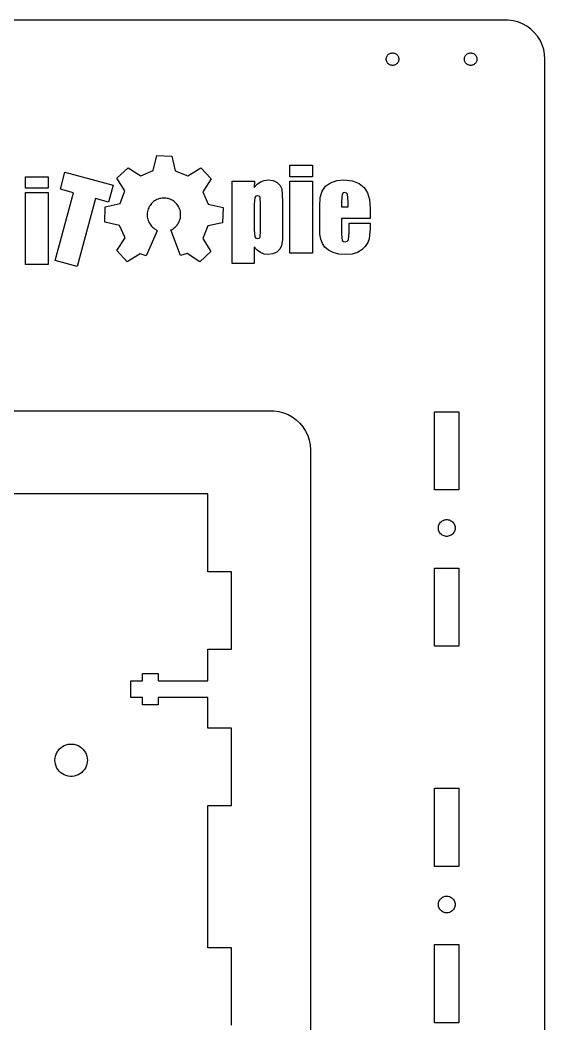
# Model space of a CAD drawing. Header units: metres. Extents: x -400 to 400, y -76 to 435.
# Drawn here: x 265.7 to 400, y 178.1 to 435 of the extents above; entities that cross this region are included whole.
import ezdxf

# ---------------------------------------------------------------- set-up
doc = ezdxf.new("R2010")
doc.units = ezdxf.units.M

msp = doc.modelspace()

# ---------------------------------------------------------------- linework, layer by layer
for p, q in [((390, 435), (20, 435)), ((390, 434.98), (390, 435)), ((390.628, 434.98), (390, 434.98)), ((391.874, 434.823), (390.628, 434.98)), ((393.09, 434.511), (391.874, 434.823)), ((394.258, 434.048), (393.09, 434.511)), ((395.358, 433.443), (394.258, 434.048)), ((396.374, 432.705), (395.358, 433.443)), ((397.29, 431.845), (396.374, 432.705)), ((398.09, 430.878), (397.29, 431.845)), ((398.763, 429.818), (398.09, 430.878)), ((399.298, 428.681), (398.763, 429.818)), ((360.319, 426.448), (360.506, 426.522)), ((360.506, 426.522), (360.7, 426.572)), ((360.7, 426.572), (360.9, 426.597)), ((360.9, 426.597), (361.1, 426.597)), ((361.1, 426.597), (361.3, 426.572)), ((361.3, 426.572), (361.494, 426.522)), ((361.494, 426.522), (361.681, 426.448)), ((380.319, 426.448), (380.506, 426.522)), ((380.506, 426.522), (380.7, 426.572)), ((380.7, 426.572), (380.9, 426.597)), ((380.9, 426.597), (381.1, 426.597)), ((381.1, 426.597), (381.3, 426.572)), ((381.3, 426.572), (381.494, 426.522)), ((381.494, 426.522), (381.681, 426.448)), ((399.686, 427.487), (399.298, 428.681)), ((399.921, 426.253), (399.686, 427.487)), ((359.4, 425), (359.413, 425.201)), ((359.413, 424.799), (359.4, 425)), ((359.413, 425.201), (359.45, 425.398)), ((359.45, 424.602), (359.413, 424.799)), ((359.45, 425.398), (359.512, 425.589)), ((359.512, 424.411), (359.45, 424.602)), ((359.512, 425.589), (359.598, 425.771)), ((359.598, 424.229), (359.512, 424.411)), ((359.598, 425.771), (359.706, 425.94)), ((359.706, 424.06), (359.598, 424.229)), ((359.706, 425.94), (359.834, 426.095)), ((359.834, 423.905), (359.706, 424.06)), ((359.834, 426.095), (359.98, 426.233)), ((359.98, 426.233), (360.143, 426.351)), ((360.143, 426.351), (360.319, 426.448)), ((361.681, 426.448), (361.857, 426.351)), ((361.857, 426.351), (362.02, 426.233)), ((362.02, 426.233), (362.166, 426.095)), ((362.166, 426.095), (362.294, 425.94)), ((362.294, 424.06), (362.166, 423.905)), ((362.294, 425.94), (362.402, 425.771)), ((362.402, 424.229), (362.294, 424.06)), ((362.402, 425.771), (362.488, 425.589)), ((362.488, 424.411), (362.402, 424.229)), ((362.488, 425.589), (362.55, 425.398)), ((362.55, 424.602), (362.488, 424.411)), ((362.55, 425.398), (362.587, 425.201)), ((362.587, 424.799), (362.55, 424.602)), ((362.587, 425.201), (362.6, 425)), ((362.6, 425), (362.587, 424.799)), ((379.4, 425), (379.413, 425.201)), ((379.413, 424.799), (379.4, 425)), ((379.413, 425.201), (379.45, 425.398)), ((379.45, 424.602), (379.413, 424.799)), ((379.45, 425.398), (379.512, 425.589)), ((379.512, 424.411), (379.45, 424.602)), ((379.512, 425.589), (379.598, 425.771)), ((379.598, 424.229), (379.512, 424.411)), ((379.598, 425.771), (379.706, 425.94)), ((379.706, 424.06), (379.598, 424.229)), ((379.706, 425.94), (379.834, 426.095)), ((379.834, 423.905), (379.706, 424.06)), ((379.834, 426.095), (379.98, 426.233)), ((379.98, 426.233), (380.143, 426.351)), ((380.143, 426.351), (380.319, 426.448)), ((381.681, 426.448), (381.857, 426.351)), ((381.857, 426.351), (382.02, 426.233)), ((382.02, 426.233), (382.166, 426.095)), ((382.166, 426.095), (382.294, 425.94)), ((382.294, 424.06), (382.166, 423.905)), ((382.294, 425.94), (382.402, 425.771)), ((382.402, 424.229), (382.294, 424.06)), ((382.402, 425.771), (382.488, 425.589)), ((382.488, 424.411), (382.402, 424.229)), ((382.488, 425.589), (382.55, 425.398)), ((382.55, 424.602), (382.488, 424.411)), ((382.55, 425.398), (382.587, 425.201)), ((382.587, 424.799), (382.55, 424.602)), ((382.587, 425.201), (382.6, 425)), ((382.6, 425), (382.587, 424.799)), ((400, 425), (399.921, 426.253)), ((400, 6), (400, 425)), ((359.98, 423.767), (359.834, 423.905)), ((360.143, 423.649), (359.98, 423.767)), ((360.319, 423.552), (360.143, 423.649)), ((360.506, 423.478), (360.319, 423.552)), ((360.7, 423.428), (360.506, 423.478)), ((360.9, 423.403), (360.7, 423.428)), ((361.1, 423.403), (360.9, 423.403)), ((361.3, 423.428), (361.1, 423.403)), ((361.494, 423.478), (361.3, 423.428)), ((361.681, 423.552), (361.494, 423.478)), ((361.857, 423.649), (361.681, 423.552)), ((362.02, 423.767), (361.857, 423.649)), ((362.166, 423.905), (362.02, 423.767)), ((379.98, 423.767), (379.834, 423.905)), ((380.143, 423.649), (379.98, 423.767)), ((380.319, 423.552), (380.143, 423.649)), ((380.506, 423.478), (380.319, 423.552)), ((380.7, 423.428), (380.506, 423.478)), ((380.9, 423.403), (380.7, 423.428)), ((381.1, 423.403), (380.9, 423.403)), ((381.3, 423.428), (381.1, 423.403)), ((381.494, 423.478), (381.3, 423.428)), ((381.681, 423.552), (381.494, 423.478)), ((381.857, 423.649), (381.681, 423.552)), ((382.02, 423.767), (381.857, 423.649)), ((382.166, 423.905), (382.02, 423.767)), ((299.754, 396.532), (300.648, 400.325)), ((300.648, 400.325), (304.545, 400.167)), ((304.545, 400.167), (305.363, 396.388)), ((275.991, 391.704), (277.157, 396.053)), ((277.157, 396.053), (289.507, 392.744)), ((290.474, 394.576), (293.341, 397.22)), ((293.341, 397.22), (296.592, 395.126)), ((296.592, 395.126), (299.754, 396.532)), ((305.363, 396.388), (308.592, 395.146)), ((308.592, 395.146), (311.906, 397.196)), ((311.906, 397.196), (314.551, 394.328)), ((334.73, 394.89), (334.73, 397.823)), ((334.73, 397.823), (340.511, 397.823)), ((340.511, 397.823), (340.511, 394.89)), ((267.115, 391.965), (267.115, 394.897)), ((267.115, 394.897), (272.897, 394.897)), ((272.897, 394.897), (272.897, 391.965)), ((292.524, 391.262), (290.474, 394.576)), ((314.551, 394.328), (312.457, 391.078)), ((319.957, 372.696), (319.957, 393.764)), ((319.957, 393.764), (325.669, 393.764)), ((325.669, 393.764), (325.572, 392.135)), ((326.36, 392.998), (327.226, 393.611)), ((327.226, 393.611), (328.171, 393.977)), ((328.171, 393.977), (329.199, 394.098)), ((329.199, 394.098), (330.417, 393.922)), ((330.417, 393.922), (331.457, 393.396)), ((331.457, 393.396), (332.23, 392.641)), ((340.511, 394.89), (334.73, 394.89)), ((334.73, 375.323), (334.73, 393.764)), ((334.73, 393.764), (340.511, 393.764)), ((340.511, 393.764), (340.511, 375.323)), ((343.875, 392.448), (345.153, 393.355)), ((345.153, 393.355), (346.751, 393.912)), ((346.751, 393.912), (348.572, 394.098)), ((348.572, 394.098), (350.728, 393.874)), ((350.728, 393.874), (352.47, 393.202)), ((352.47, 393.202), (353.777, 392.159)), ((272.897, 391.965), (267.115, 391.965)), ((267.115, 372.397), (267.115, 390.84)), ((267.115, 390.84), (272.897, 390.84)), ((272.897, 390.84), (272.897, 372.397)), ((274.676, 373.424), (279.334, 390.808)), ((279.334, 390.808), (275.991, 391.704)), ((289.507, 392.744), (288.342, 388.395)), ((291.281, 388.033), (292.524, 391.262)), ((312.457, 391.078), (313.862, 387.916)), ((325.572, 392.135), (326.36, 392.998)), ((332.23, 392.641), (332.646, 391.777)), ((332.646, 391.777), (332.882, 388.664)), ((342.523, 389.562), (343.013, 391.215)), ((343.013, 391.215), (343.875, 392.448)), ((348.364, 390.744), (348.114, 390.478)), ((348.836, 390.832), (348.364, 390.744)), ((349.229, 390.728), (348.836, 390.832)), ((349.461, 390.416), (349.229, 390.728)), ((353.777, 392.159), (354.624, 390.825)), ((354.624, 390.825), (355.088, 389.044)), ((284.986, 389.294), (280.327, 371.91)), ((288.342, 388.395), (284.986, 389.294)), ((287.503, 387.214), (291.281, 388.033)), ((299.356, 388.075), (299.137, 387.82)), ((299.593, 388.313), (299.356, 388.075)), ((299.849, 388.532), (299.593, 388.313)), ((300.121, 388.729), (299.849, 388.532)), ((300.407, 388.905), (300.121, 388.729)), ((300.707, 389.058), (300.407, 388.905)), ((301.018, 389.187), (300.707, 389.058)), ((301.338, 389.291), (301.018, 389.187)), ((301.664, 389.369), (301.338, 389.291)), ((301.997, 389.422), (301.664, 389.369)), ((302.332, 389.448), (301.997, 389.422)), ((302.668, 389.448), (302.332, 389.448)), ((303.003, 389.422), (302.668, 389.448)), ((303.336, 389.369), (303.003, 389.422)), ((303.662, 389.291), (303.336, 389.369)), ((303.982, 389.187), (303.662, 389.291)), ((304.293, 389.058), (303.982, 389.187)), ((304.593, 388.905), (304.293, 389.058)), ((304.879, 388.729), (304.593, 388.905)), ((305.151, 388.532), (304.879, 388.729)), ((305.407, 388.313), (305.151, 388.532)), ((305.644, 388.075), (305.407, 388.313)), ((305.863, 387.82), (305.644, 388.075)), ((325.732, 389.59), (325.595, 387.858)), ((325.99, 389.903), (325.732, 389.59)), ((326.447, 390.007), (325.99, 389.903)), ((326.906, 389.917), (326.447, 390.007)), ((327.142, 389.646), (326.906, 389.917)), ((327.25, 387.864), (327.142, 389.646)), ((332.882, 388.664), (332.882, 380.896)), ((342.36, 387.399), (342.523, 389.562)), ((348.114, 390.478), (347.975, 388.567)), ((347.975, 388.567), (347.975, 387.219)), ((349.615, 388.567), (349.461, 390.416)), ((349.615, 387.219), (349.615, 388.567)), ((355.088, 389.044), (355.243, 386.663)), ((287.344, 383.317), (287.503, 387.214)), ((298.248, 385.672), (298.222, 385.336)), ((298.3, 386.003), (298.248, 385.672)), ((298.379, 386.331), (298.3, 386.003)), ((298.483, 386.65), (298.379, 386.331)), ((298.612, 386.961), (298.483, 386.65)), ((298.764, 387.261), (298.612, 386.961)), ((298.94, 387.547), (298.764, 387.261)), ((299.137, 387.82), (298.94, 387.547)), ((306.06, 387.547), (305.863, 387.82)), ((306.236, 387.261), (306.06, 387.547)), ((306.388, 386.961), (306.236, 387.261)), ((306.517, 386.65), (306.388, 386.961)), ((306.621, 386.331), (306.517, 386.65)), ((306.7, 386.003), (306.621, 386.331)), ((306.752, 385.672), (306.7, 386.003)), ((306.778, 385.336), (306.752, 385.672)), ((313.862, 387.916), (317.656, 387.022)), ((317.656, 387.022), (317.497, 383.125)), ((325.595, 387.858), (325.595, 381.289)), ((327.249, 381.059), (327.25, 387.864)), ((342.36, 382.021), (342.36, 387.399)), ((347.975, 387.219), (349.615, 387.219)), ((355.243, 386.663), (355.243, 384.217)), ((291.138, 382.424), (287.344, 383.317)), ((298.222, 385.336), (298.222, 385)), ((298.222, 385), (298.248, 384.665)), ((298.248, 384.665), (298.301, 384.333)), ((298.301, 384.333), (298.379, 384.005)), ((298.379, 384.005), (298.483, 383.686)), ((298.483, 383.686), (298.612, 383.375)), ((298.612, 383.375), (298.765, 383.076)), ((298.765, 383.076), (298.941, 382.789)), ((306.059, 382.789), (306.235, 383.076)), ((306.235, 383.076), (306.388, 383.375)), ((306.388, 383.375), (306.517, 383.686)), ((306.517, 383.686), (306.621, 384.005)), ((306.621, 384.005), (306.699, 384.333)), ((306.699, 384.333), (306.752, 384.665)), ((306.752, 384.665), (306.778, 385)), ((306.778, 385), (306.778, 385.336)), ((317.497, 383.125), (313.719, 382.306)), ((355.243, 384.217), (347.975, 384.217)), ((347.975, 384.217), (347.975, 380.228)), ((349.92, 380.589), (349.92, 383.022)), ((349.92, 383.022), (355.243, 383.022)), ((355.243, 383.022), (355.243, 381.66)), ((292.543, 379.261), (291.138, 382.424)), ((300.809, 381.029), (297.986, 374.635)), ((298.941, 382.789), (299.139, 382.517)), ((299.139, 382.517), (299.357, 382.261)), ((299.357, 382.261), (299.595, 382.024)), ((299.595, 382.024), (299.851, 381.806)), ((299.851, 381.806), (300.123, 381.608)), ((300.123, 381.608), (300.41, 381.432)), ((300.41, 381.432), (300.809, 381.029)), ((304.29, 381.28), (304.59, 381.432)), ((306.758, 374.742), (304.29, 381.28)), ((304.59, 381.432), (304.877, 381.608)), ((304.877, 381.608), (305.149, 381.806)), ((305.149, 381.806), (305.405, 382.024)), ((305.405, 382.024), (305.643, 382.261)), ((305.643, 382.261), (305.861, 382.517)), ((305.861, 382.517), (306.059, 382.789)), ((313.719, 382.306), (312.476, 379.077)), ((325.595, 381.289), (325.738, 379.497)), ((327.135, 379.462), (327.249, 381.059)), ((332.882, 380.896), (332.807, 378.743)), ((342.433, 380.209), (342.36, 382.021)), ((349.705, 378.734), (349.92, 380.589)), ((355.243, 381.66), (355.027, 379.033)), ((290.449, 376.011), (292.543, 379.261)), ((312.476, 379.077), (314.526, 375.763)), ((325.738, 379.497), (326.003, 379.184)), ((326.003, 379.184), (326.461, 379.08)), ((326.461, 379.08), (326.901, 379.176)), ((326.901, 379.176), (327.135, 379.462)), ((332.807, 378.743), (332.583, 377.317)), ((342.652, 378.887), (342.433, 380.209)), ((343.06, 377.855), (342.652, 378.887)), ((343.701, 376.914), (343.06, 377.855)), ((347.975, 380.228), (348.155, 378.616)), ((348.155, 378.616), (348.419, 378.345)), ((348.419, 378.345), (348.85, 378.255)), ((348.85, 378.255), (349.383, 378.375)), ((349.383, 378.375), (349.705, 378.734)), ((354.667, 378.084), (354.02, 377.074)), ((355.027, 379.033), (354.667, 378.084)), ((293.094, 373.143), (290.449, 376.011)), ((296.408, 375.194), (293.094, 373.143)), ((297.986, 374.635), (296.408, 375.194)), ((308.408, 375.213), (306.758, 374.742)), ((311.659, 373.119), (308.408, 375.213)), ((314.526, 375.763), (311.659, 373.119)), ((326.346, 376.082), (325.572, 376.924)), ((325.572, 376.924), (325.572, 372.696)), ((327.198, 375.476), (326.346, 376.082)), ((328.125, 375.111), (327.198, 375.476)), ((330.34, 375.147), (329.129, 374.989)), ((331.36, 375.621), (330.34, 375.147)), ((332.128, 376.361), (331.36, 375.621)), ((332.583, 377.317), (332.128, 376.361)), ((340.511, 375.323), (334.73, 375.323)), ((344.61, 376.113), (343.701, 376.914)), ((345.821, 375.503), (344.61, 376.113)), ((347.287, 375.117), (345.821, 375.503)), ((352.012, 375.51), (350.641, 375.12)), ((353.122, 376.162), (352.012, 375.51)), ((354.02, 377.074), (353.122, 376.162)), ((280.327, 371.91), (274.676, 373.424)), ((325.572, 372.696), (319.957, 372.696)), ((329.129, 374.989), (328.125, 375.111)), ((348.961, 374.989), (347.287, 375.117)), ((350.641, 375.12), (348.961, 374.989)), ((272.897, 372.397), (267.115, 372.397)), ((80, 335), (330, 335)), ((330, 335), (330, 334.98)), ((330, 334.98), (330.628, 334.98)), ((330.628, 334.98), (331.874, 334.823)), ((331.874, 334.823), (333.09, 334.511)), ((333.09, 334.511), (334.258, 334.048)), ((334.258, 334.048), (335.358, 333.443)), ((371.75, 314.75), (371.75, 334.75)), ((371.75, 334.75), (378, 334.75)), ((378, 334.75), (378, 314.75)), ((335.358, 333.443), (336.374, 332.705)), ((336.374, 332.705), (337.29, 331.845)), ((337.29, 331.845), (338.09, 330.878)), ((338.09, 330.878), (338.763, 329.818)), ((338.763, 329.818), (339.298, 328.681)), ((339.298, 328.681), (339.686, 327.487)), ((339.686, 327.487), (339.921, 326.253)), ((339.921, 326.253), (340, 325)), ((340, 325), (340, 62.25)), ((313.75, 313.75), (236.625, 313.75)), ((313.75, 293.75), (313.75, 313.75)), ((378, 314.75), (371.75, 314.75)), ((372.793, 305.535), (372.876, 305.791)), ((372.876, 305.791), (372.991, 306.036)), ((372.991, 306.036), (373.136, 306.264)), ((373.136, 306.264), (373.308, 306.472)), ((373.308, 306.472), (373.505, 306.657)), ((373.505, 306.657), (373.723, 306.815)), ((373.723, 306.815), (373.96, 306.945)), ((373.96, 306.945), (374.211, 307.045)), ((374.211, 307.045), (374.472, 307.112)), ((374.472, 307.112), (374.74, 307.146)), ((374.74, 307.146), (375.01, 307.146)), ((375.01, 307.146), (375.278, 307.112)), ((375.278, 307.112), (375.539, 307.045)), ((375.539, 307.045), (375.79, 306.945)), ((375.79, 306.945), (376.027, 306.815)), ((376.027, 306.815), (376.245, 306.657)), ((376.245, 306.657), (376.442, 306.472)), ((376.442, 306.472), (376.614, 306.264)), ((376.614, 306.264), (376.759, 306.036)), ((376.759, 306.036), (376.874, 305.791)), ((376.874, 305.791), (376.957, 305.535)), ((372.725, 305), (372.742, 305.269)), ((372.742, 304.731), (372.725, 305)), ((372.742, 305.269), (372.793, 305.535)), ((372.793, 304.465), (372.742, 304.731)), ((372.876, 304.209), (372.793, 304.465)), ((372.991, 303.964), (372.876, 304.209)), ((373.136, 303.736), (372.991, 303.964)), ((373.308, 303.528), (373.136, 303.736)), ((373.505, 303.343), (373.308, 303.528)), ((373.723, 303.185), (373.505, 303.343)), ((376.245, 303.343), (376.027, 303.185)), ((376.442, 303.528), (376.245, 303.343)), ((376.614, 303.736), (376.442, 303.528)), ((376.759, 303.964), (376.614, 303.736)), ((376.874, 304.209), (376.759, 303.964)), ((376.957, 304.465), (376.874, 304.209)), ((376.957, 305.535), (377.008, 305.269)), ((377.008, 304.731), (376.957, 304.465)), ((377.008, 305.269), (377.025, 305)), ((377.025, 305), (377.008, 304.731)), ((373.96, 303.055), (373.723, 303.185)), ((374.211, 302.955), (373.96, 303.055)), ((374.472, 302.888), (374.211, 302.955)), ((374.74, 302.854), (374.472, 302.888)), ((375.01, 302.854), (374.74, 302.854)), ((375.278, 302.888), (375.01, 302.854)), ((375.539, 302.955), (375.278, 302.888)), ((375.79, 303.055), (375.539, 302.955)), ((376.027, 303.185), (375.79, 303.055)), ((319.75, 293.75), (313.75, 293.75)), ((319.75, 274), (319.75, 293.75)), ((371.75, 274.75), (371.75, 294.75)), ((371.75, 294.75), (378, 294.75)), ((378, 294.75), (378, 274.75)), ((313.75, 265.9), (313.75, 274)), ((313.75, 274), (319.75, 274)), ((378, 274.75), (371.75, 274.75)), ((297, 265.9), (297, 267.75)), ((297, 267.75), (301, 267.75)), ((301, 267.75), (301, 265.9)), ((294, 261.6), (294, 265.9)), ((294, 265.9), (297, 265.9)), ((301, 265.9), (313.75, 265.9)), ((297, 261.6), (294, 261.6)), ((297, 259.75), (297, 261.6)), ((301, 259.75), (297, 259.75)), ((313.75, 261.6), (301, 261.6)), ((301, 261.6), (301, 259.75)), ((313.75, 253.75), (313.75, 261.6)), ((319.75, 253.75), (313.75, 253.75)), ((319.75, 234), (319.75, 253.75)), ((276.526, 249.066), (276.983, 249.318)), ((276.983, 249.318), (277.468, 249.509)), ((277.468, 249.509), (277.972, 249.639)), ((277.972, 249.639), (278.489, 249.704)), ((278.489, 249.704), (279.011, 249.704)), ((279.011, 249.704), (279.528, 249.639)), ((279.528, 249.639), (280.032, 249.509)), ((280.032, 249.509), (280.517, 249.318)), ((280.517, 249.318), (280.974, 249.066)), ((274.73, 246.595), (274.891, 247.09)), ((274.891, 247.09), (275.113, 247.562)), ((275.113, 247.562), (275.393, 248.002)), ((275.393, 248.002), (275.725, 248.403)), ((275.725, 248.403), (276.105, 248.76)), ((276.105, 248.76), (276.526, 249.066)), ((280.974, 249.066), (281.395, 248.76)), ((281.395, 248.76), (281.775, 248.403)), ((281.775, 248.403), (282.107, 248.002)), ((282.107, 248.002), (282.387, 247.562)), ((282.387, 247.562), (282.609, 247.09)), ((282.609, 247.09), (282.77, 246.595)), ((274.6, 245.562), (274.633, 246.083)), ((274.633, 245.042), (274.6, 245.562)), ((274.633, 246.083), (274.73, 246.595)), ((274.73, 244.53), (274.633, 245.042)), ((274.891, 244.035), (274.73, 244.53)), ((282.77, 244.53), (282.609, 244.035)), ((282.77, 246.595), (282.867, 246.083)), ((282.867, 245.042), (282.77, 244.53)), ((282.867, 246.083), (282.9, 245.562)), ((282.9, 245.562), (282.867, 245.042)), ((275.113, 243.563), (274.891, 244.035)), ((275.393, 243.123), (275.113, 243.563)), ((275.725, 242.722), (275.393, 243.123)), ((276.105, 242.365), (275.725, 242.722)), ((276.526, 242.059), (276.105, 242.365)), ((276.983, 241.807), (276.526, 242.059)), ((277.468, 241.616), (276.983, 241.807)), ((277.972, 241.486), (277.468, 241.616)), ((280.032, 241.616), (279.528, 241.486)), ((280.517, 241.807), (280.032, 241.616)), ((280.974, 242.059), (280.517, 241.807)), ((281.395, 242.365), (280.974, 242.059)), ((281.775, 242.722), (281.395, 242.365)), ((282.107, 243.123), (281.775, 242.722)), ((282.387, 243.563), (282.107, 243.123)), ((282.609, 244.035), (282.387, 243.563)), ((278.489, 241.421), (277.972, 241.486)), ((279.011, 241.421), (278.489, 241.421)), ((279.528, 241.486), (279.011, 241.421)), ((371.75, 218.375), (371.75, 238.375)), ((371.75, 238.375), (378, 238.375)), ((378, 238.375), (378, 218.375)), ((313.75, 197.5), (313.75, 234)), ((313.75, 234), (319.75, 234)), ((378, 218.375), (371.75, 218.375)), ((374.211, 210.67), (374.472, 210.737)), ((374.472, 210.737), (374.74, 210.771)), ((374.74, 210.771), (375.01, 210.771)), ((375.01, 210.771), (375.278, 210.737)), ((375.278, 210.737), (375.539, 210.67)), ((372.725, 208.625), (372.742, 208.894)), ((372.742, 208.356), (372.725, 208.625)), ((372.742, 208.894), (372.793, 209.16)), ((372.793, 208.09), (372.742, 208.356)), ((372.793, 209.16), (372.876, 209.416)), ((372.876, 209.416), (372.991, 209.661)), ((372.991, 209.661), (373.136, 209.889)), ((373.136, 209.889), (373.308, 210.097)), ((373.308, 210.097), (373.505, 210.282)), ((373.505, 210.282), (373.723, 210.44)), ((373.723, 210.44), (373.96, 210.57)), ((373.96, 210.57), (374.211, 210.67)), ((375.539, 210.67), (375.79, 210.57)), ((375.79, 210.57), (376.027, 210.44)), ((376.027, 210.44), (376.245, 210.282)), ((376.245, 210.282), (376.442, 210.097)), ((376.442, 210.097), (376.614, 209.889)), ((376.614, 209.889), (376.759, 209.661)), ((376.759, 209.661), (376.874, 209.416)), ((376.874, 209.416), (376.957, 209.16)), ((376.957, 209.16), (377.008, 208.894)), ((377.008, 208.356), (376.957, 208.09)), ((377.008, 208.894), (377.025, 208.625)), ((377.025, 208.625), (377.008, 208.356)), ((372.876, 207.834), (372.793, 208.09)), ((372.991, 207.589), (372.876, 207.834)), ((373.136, 207.361), (372.991, 207.589)), ((373.308, 207.153), (373.136, 207.361)), ((373.505, 206.968), (373.308, 207.153)), ((373.723, 206.81), (373.505, 206.968)), ((373.96, 206.68), (373.723, 206.81)), ((374.211, 206.58), (373.96, 206.68)), ((374.472, 206.513), (374.211, 206.58)), ((374.74, 206.479), (374.472, 206.513)), ((375.01, 206.479), (374.74, 206.479)), ((375.278, 206.513), (375.01, 206.479)), ((375.539, 206.58), (375.278, 206.513)), ((375.79, 206.68), (375.539, 206.58)), ((376.027, 206.81), (375.79, 206.68)), ((376.245, 206.968), (376.027, 206.81)), ((376.442, 207.153), (376.245, 206.968)), ((376.614, 207.361), (376.442, 207.153)), ((376.759, 207.589), (376.614, 207.361)), ((376.874, 207.834), (376.759, 207.589)), ((376.957, 208.09), (376.874, 207.834)), ((371.75, 178.375), (371.75, 198.375)), ((371.75, 198.375), (378, 198.375)), ((378, 198.375), (378, 178.375)), ((319.75, 197.5), (313.75, 197.5)), ((319.75, 177.75), (319.75, 197.5)), ((378, 178.375), (371.75, 178.375))]:
    msp.add_line(p, q)

doc.saveas('drawing.dxf')
